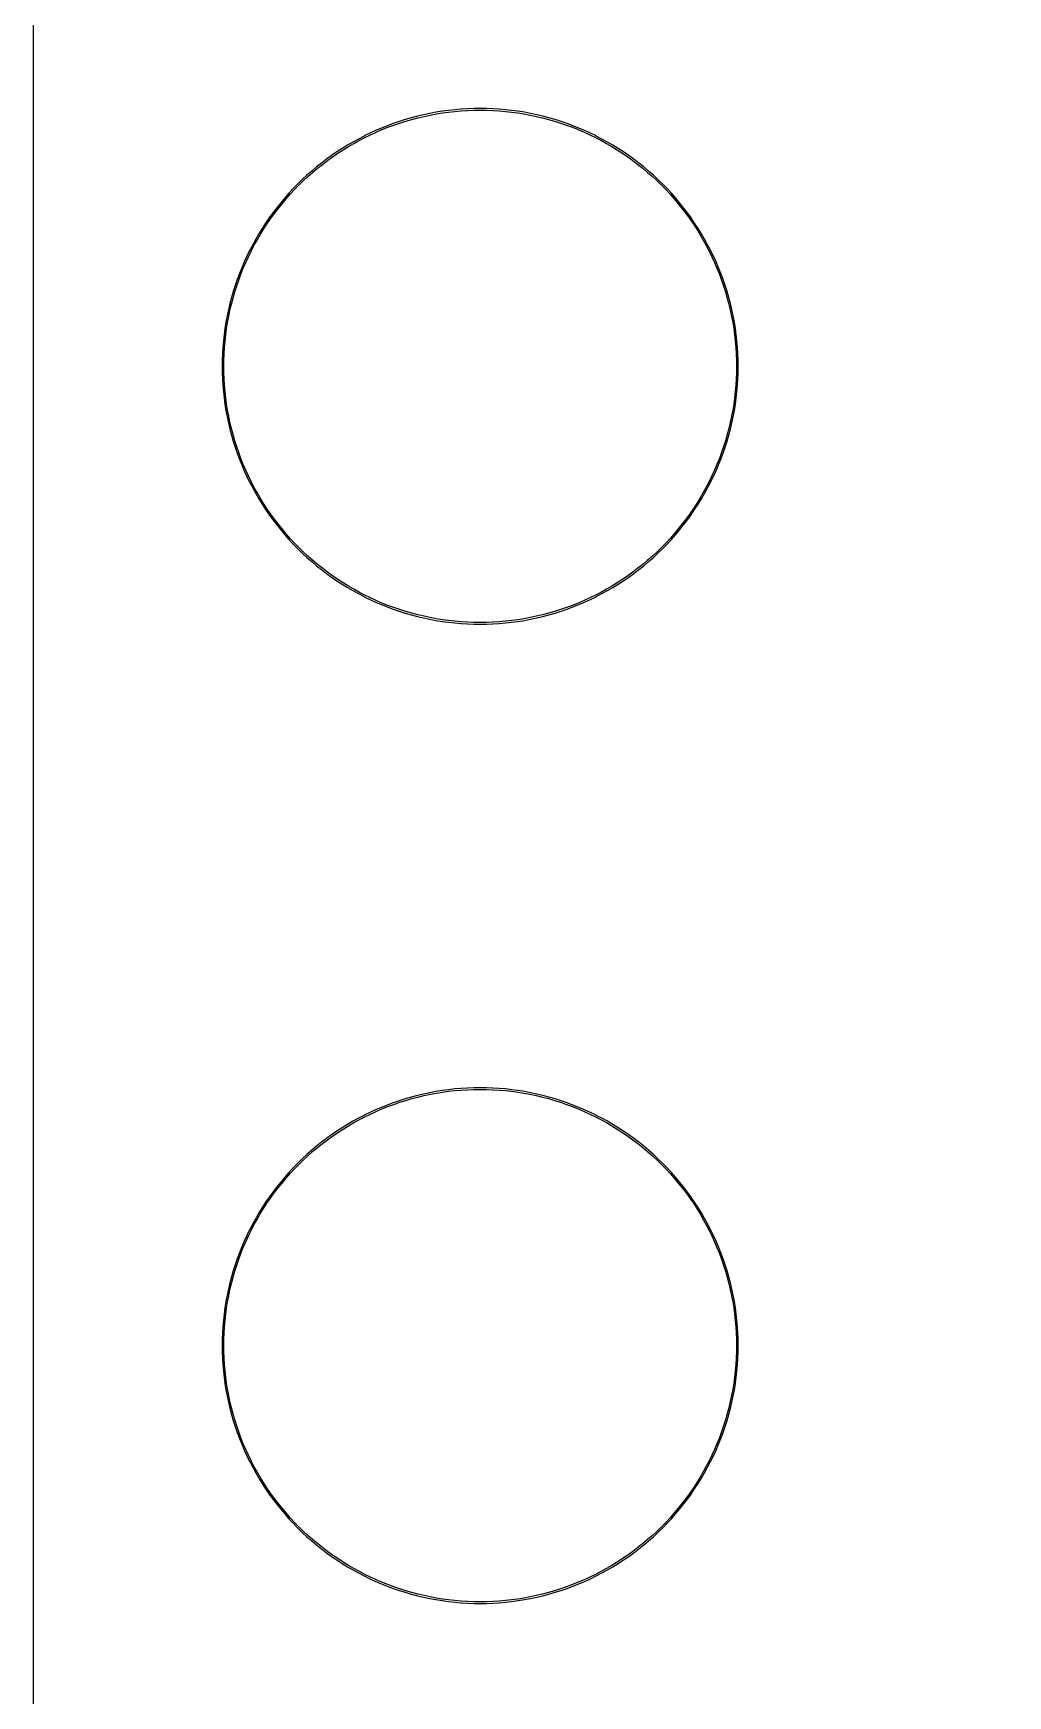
# Model space of a CAD drawing. Extents: x 3 to 63, y 0 to 129.
# Drawn here: x 2.7 to 17.86, y 59.21 to 85.08 of the extents above; entities that cross this region are included whole.
import ezdxf

# ---------------------------------------------------------------- set-up
doc = ezdxf.new("R2010")
doc.units = 0

msp = doc.modelspace()

# ---------------------------------------------------------------- linework, layer by layer
at = {"color": 5, "true_color": 0x0000ff}
msp.add_polyline3d([(63.32397, 0.3175, 0), (63.32397, 128.81762, 0), (2.70408, 128.81762, 0), (2.70408, 0.3175, 0), (63.32397, 0.3175, 0)], close=True, dxfattribs=at)
at = {"color": 34, "true_color": 0x008000}
for points in [[(2.70408, 0.3175, 0), (63.32398, 0.3175, 0), (63.32398, 128.81762, 0), (2.70408, 128.81762, 0), (2.70408, 0.3175, 0)], [(9.55598, 83.90889, 0), (9.45769, 83.90534, 0), (9.3599, 83.89924, 0), (9.26185, 83.89086, 0), (9.16432, 83.88019, 0), (9.06703, 83.86698, 0), (9.06311, 83.86636, 0), (8.96632, 83.85062, 0), (8.8698, 83.83257, 0), (8.7738, 83.81225, 0), (8.6783, 83.78966, 0), (8.5833, 83.76476, 0), (8.48907, 83.73733, 0), (8.39533, 83.70761, 0), (8.30263, 83.67561, 0), (8.21043, 83.64157, 0), (8.1195, 83.605, 0), (8.02907, 83.56639, 0), (7.93992, 83.52549, 0), (7.85178, 83.48232, 0), (7.84824, 83.4805, 0), (7.76087, 83.4353, 0), (7.67501, 83.38806, 0), (7.59018, 83.33878, 0), (7.50661, 83.28722, 0), (7.42432, 83.23362, 0), (7.34329, 83.178, 0), (7.26379, 83.12059, 0), (7.18556, 83.06116, 0), (7.1091, 82.99969, 0), (7.03392, 82.9367, 0), (6.96026, 82.87142, 0), (6.88838, 82.80462, 0), (6.81802, 82.73629, 0), (6.81521, 82.73348, 0), (6.74688, 82.66312, 0), (6.68008, 82.59124, 0), (6.6148, 82.51757, 0), (6.55181, 82.4424, 0), (6.49034, 82.36593, 0), (6.43091, 82.28771, 0), (6.3735, 82.2082, 0), (6.31788, 82.12718, 0), (6.26428, 82.04488, 0), (6.21272, 81.96132, 0), (6.16344, 81.87649, 0), (6.1162, 81.79062, 0), (6.07099, 81.70326, 0), (6.06918, 81.69972, 0), (6.026, 81.61158, 0), (5.98511, 81.52243, 0), (5.9465, 81.432, 0), (5.90993, 81.34107, 0), (5.87589, 81.24887, 0), (5.84389, 81.15616, 0), (5.81417, 81.06243, 0), (5.78674, 80.9682, 0), (5.76184, 80.8732, 0), (5.73924, 80.7777, 0), (5.71892, 80.68169, 0), (5.70088, 80.58517, 0), (5.70068, 80.58392, 0), (5.68514, 80.48839, 0), (5.68452, 80.48447, 0), (5.67131, 80.38718, 0), (5.66064, 80.28964, 0), (5.65226, 80.19161, 0), (5.64616, 80.09381, 0), (5.64261, 79.99552, 0), (5.64134, 79.89747, 0), (5.64261, 79.79943, 0), (5.64616, 79.70113, 0), (5.65226, 79.60334, 0), (5.66064, 79.5053, 0), (5.67131, 79.40776, 0), (5.68452, 79.31048, 0), (5.68514, 79.30655, 0), (5.70088, 79.20977, 0), (5.71892, 79.11326, 0), (5.73924, 79.01725, 0), (5.76184, 78.92174, 0), (5.78674, 78.82675, 0), (5.81417, 78.73251, 0), (5.84389, 78.63879, 0), (5.87589, 78.54608, 0), (5.90993, 78.45388, 0), (5.9465, 78.36293, 0), (5.98511, 78.27252, 0), (6.026, 78.18337, 0), (6.06918, 78.09523, 0), (6.07099, 78.09169, 0), (6.1162, 78.00431, 0), (6.16344, 77.91846, 0), (6.21272, 77.83362, 0), (6.26428, 77.75006, 0), (6.31788, 77.66776, 0), (6.3735, 77.58674, 0), (6.43091, 77.50723, 0), (6.49034, 77.429, 0), (6.55181, 77.35254, 0), (6.6148, 77.27736, 0), (6.68008, 77.2037, 0), (6.74688, 77.13182, 0), (6.81521, 77.06146, 0), (6.81802, 77.05865, 0), (6.88838, 76.99033, 0), (6.96026, 76.92353, 0), (7.03392, 76.85825, 0), (7.1091, 76.79526, 0), (7.18556, 76.73379, 0), (7.26379, 76.67435, 0), (7.34329, 76.61695, 0), (7.42432, 76.56131, 0), (7.50661, 76.50772, 0), (7.59018, 76.45617, 0), (7.67501, 76.40689, 0), (7.76087, 76.35965, 0), (7.84824, 76.31443, 0), (7.85178, 76.31263, 0), (7.93992, 76.26945, 0), (8.02907, 76.22856, 0), (8.1195, 76.18995, 0), (8.21043, 76.15337, 0), (8.30263, 76.11933, 0), (8.39533, 76.08732, 0), (8.48907, 76.05761, 0), (8.5833, 76.03018, 0), (8.6783, 76.00529, 0), (8.7738, 75.98268, 0), (8.8698, 75.96236, 0), (8.96632, 75.94432, 0), (9.06311, 75.92858, 0), (9.06703, 75.92796, 0), (9.16432, 75.91475, 0), (9.26185, 75.90409, 0), (9.3599, 75.8957, 0), (9.45769, 75.88961, 0), (9.55598, 75.88605, 0), (9.65403, 75.88478, 0), (9.75207, 75.88605, 0), (9.85037, 75.88961, 0), (9.94816, 75.8957, 0), (10.0462, 75.90409, 0), (10.14373, 75.91475, 0), (10.24102, 75.92796, 0), (10.24494, 75.92858, 0), (10.34172, 75.94432, 0), (10.43824, 75.96236, 0), (10.53425, 75.98268, 0), (10.62976, 76.00529, 0), (10.72475, 76.03018, 0), (10.81899, 76.05761, 0), (10.91271, 76.08732, 0), (11.00542, 76.11933, 0), (11.09762, 76.15337, 0), (11.18856, 76.18995, 0), (11.27898, 76.22856, 0), (11.36813, 76.26945, 0), (11.45627, 76.31263, 0), (11.45981, 76.31443, 0), (11.54719, 76.35965, 0), (11.63304, 76.40689, 0), (11.71788, 76.45617, 0), (11.80144, 76.50772, 0), (11.88374, 76.56131, 0), (11.96476, 76.61695, 0), (12.04427, 76.67435, 0), (12.1225, 76.73379, 0), (12.19895, 76.79526, 0), (12.27414, 76.85825, 0), (12.3478, 76.92353, 0), (12.41968, 76.99033, 0), (12.49004, 77.05865, 0), (12.49285, 77.06146, 0), (12.56117, 77.13182, 0), (12.62797, 77.2037, 0), (12.69325, 77.27736, 0), (12.75624, 77.35254, 0), (12.81771, 77.429, 0), (12.87715, 77.50723, 0), (12.93455, 77.58674, 0), (12.99018, 77.66776, 0), (13.04377, 77.75006, 0), (13.09533, 77.83362, 0), (13.14461, 77.91846, 0), (13.19185, 78.00431, 0), (13.23707, 78.09169, 0), (13.23887, 78.09523, 0), (13.28205, 78.18337, 0), (13.32294, 78.27252, 0), (13.36155, 78.36293, 0), (13.39813, 78.45388, 0), (13.43216, 78.54608, 0), (13.46417, 78.63879, 0), (13.49389, 78.73251, 0), (13.52132, 78.82675, 0), (13.54621, 78.92174, 0), (13.56882, 79.01725, 0), (13.58914, 79.11326, 0), (13.60717, 79.20977, 0), (13.62292, 79.30655, 0), (13.62354, 79.31048, 0), (13.63675, 79.40776, 0), (13.64742, 79.5053, 0), (13.6558, 79.60334, 0), (13.66189, 79.70113, 0), (13.66545, 79.79943, 0), (13.66672, 79.89747, 0), (13.66545, 79.99552, 0), (13.66189, 80.09381, 0), (13.6558, 80.19161, 0), (13.64742, 80.28964, 0), (13.63675, 80.38718, 0), (13.62354, 80.48447, 0), (13.62292, 80.48839, 0), (13.60737, 80.58392, 0), (13.60717, 80.58517, 0), (13.58914, 80.68169, 0), (13.56882, 80.7777, 0), (13.54621, 80.8732, 0), (13.52132, 80.9682, 0), (13.49389, 81.06243, 0), (13.46417, 81.15616, 0), (13.43216, 81.24887, 0), (13.39813, 81.34107, 0), (13.36155, 81.432, 0), (13.32294, 81.52243, 0), (13.28205, 81.61158, 0), (13.23887, 81.69972, 0), (13.23707, 81.70326, 0), (13.19185, 81.79062, 0), (13.14461, 81.87649, 0), (13.09533, 81.96132, 0), (13.04377, 82.04488, 0), (12.99018, 82.12718, 0), (12.93455, 82.2082, 0), (12.87715, 82.28771, 0), (12.81771, 82.36593, 0), (12.75624, 82.4424, 0), (12.69325, 82.51757, 0), (12.62797, 82.59124, 0), (12.56117, 82.66312, 0), (12.49285, 82.73348, 0), (12.49004, 82.73629, 0), (12.41968, 82.80462, 0), (12.3478, 82.87142, 0), (12.27414, 82.9367, 0), (12.19895, 82.99969, 0), (12.1225, 83.06116, 0), (12.04427, 83.12059, 0), (11.96476, 83.178, 0), (11.88374, 83.23362, 0), (11.80144, 83.28722, 0), (11.71788, 83.33878, 0), (11.63304, 83.38806, 0), (11.54719, 83.4353, 0), (11.45981, 83.4805, 0), (11.45627, 83.48232, 0), (11.36813, 83.52549, 0), (11.27898, 83.56639, 0), (11.18856, 83.605, 0), (11.09762, 83.64157, 0), (11.00542, 83.67561, 0), (10.91271, 83.70761, 0), (10.81899, 83.73733, 0), (10.72475, 83.76476, 0), (10.62976, 83.78966, 0), (10.53425, 83.81225, 0), (10.43824, 83.83257, 0), (10.34172, 83.85062, 0), (10.24494, 83.86636, 0), (10.24102, 83.86698, 0), (10.14373, 83.88019, 0), (10.0462, 83.89086, 0), (9.94816, 83.89924, 0), (9.85037, 83.90534, 0), (9.75207, 83.90889, 0), (9.65403, 83.91016, 0), (9.55598, 83.90889, 0)], [(9.85037, 75.915, 0), (9.75207, 75.91145, 0), (9.65403, 75.91018, 0), (9.55598, 75.91145, 0), (9.45769, 75.915, 0), (9.3599, 75.9211, 0), (9.26185, 75.92948, 0), (9.16432, 75.94015, 0), (9.06776, 75.95326, 0), (8.97418, 75.96849, 0), (8.87766, 75.98652, 0), (8.78165, 76.00684, 0), (8.68615, 76.02945, 0), (8.59115, 76.05434, 0), (8.49691, 76.08177, 0), (8.40319, 76.11149, 0), (8.31048, 76.14349, 0), (8.21828, 76.17753, 0), (8.12735, 76.21411, 0), (8.03692, 76.2527, 0), (7.94777, 76.29361, 0), (7.86079, 76.33621, 0), (7.7758, 76.3802, 0), (7.68994, 76.42744, 0), (7.60511, 76.47672, 0), (7.52154, 76.52827, 0), (7.43925, 76.58186, 0), (7.35822, 76.6375, 0), (7.27872, 76.6949, 0), (7.20049, 76.75434, 0), (7.12403, 76.81581, 0), (7.04885, 76.8788, 0), (6.97519, 76.94408, 0), (6.90331, 77.01088, 0), (6.83437, 77.07782, 0), (6.76743, 77.14675, 0), (6.70063, 77.21863, 0), (6.63535, 77.29228, 0), (6.57236, 77.36748, 0), (6.51089, 77.44392, 0), (6.45146, 77.52216, 0), (6.39405, 77.60167, 0), (6.33843, 77.68268, 0), (6.28483, 77.76499, 0), (6.23327, 77.84855, 0), (6.18399, 77.93339, 0), (6.13675, 78.01924, 0), (6.09278, 78.10423, 0), (6.05016, 78.19122, 0), (6.00927, 78.28037, 0), (5.97066, 78.37079, 0), (5.93408, 78.46173, 0), (5.90005, 78.55392, 0), (5.86804, 78.64664, 0), (5.83833, 78.74036, 0), (5.81089, 78.83459, 0), (5.786, 78.92959, 0), (5.7634, 79.02509, 0), (5.74308, 79.12111, 0), (5.72504, 79.21763, 0), (5.70988, 79.31078, 0), (5.69671, 79.40776, 0), (5.68604, 79.5053, 0), (5.67766, 79.60334, 0), (5.67156, 79.70113, 0), (5.668, 79.79943, 0), (5.66673, 79.89747, 0), (5.668, 79.99552, 0), (5.67156, 80.09381, 0), (5.67766, 80.19161, 0), (5.68604, 80.28964, 0), (5.69671, 80.38718, 0), (5.70987, 80.48412, 0), (5.72504, 80.57732, 0), (5.74308, 80.67384, 0), (5.7634, 80.76985, 0), (5.786, 80.86535, 0), (5.81089, 80.96035, 0), (5.83833, 81.05458, 0), (5.86804, 81.1483, 0), (5.90005, 81.24102, 0), (5.93407, 81.3332, 0), (5.93408, 81.33322, 0), (5.97066, 81.42415, 0), (6.00927, 81.51457, 0), (6.05016, 81.60373, 0), (6.09278, 81.69071, 0), (6.13675, 81.7757, 0), (6.18399, 81.86156, 0), (6.23327, 81.94638, 0), (6.28483, 82.02996, 0), (6.33843, 82.11225, 0), (6.39405, 82.19328, 0), (6.45146, 82.27278, 0), (6.51089, 82.35101, 0), (6.57236, 82.42747, 0), (6.63535, 82.50265, 0), (6.70063, 82.57631, 0), (6.76743, 82.64819, 0), (6.83454, 82.71729, 0), (6.90331, 82.78407, 0), (6.97519, 82.85087, 0), (7.04885, 82.91615, 0), (7.12403, 82.97914, 0), (7.20049, 83.04061, 0), (7.27872, 83.10004, 0), (7.35822, 83.15745, 0), (7.43925, 83.21307, 0), (7.52154, 83.26667, 0), (7.60511, 83.31823, 0), (7.68994, 83.36751, 0), (7.7758, 83.41475, 0), (7.86114, 83.4589, 0), (7.94777, 83.50134, 0), (8.03692, 83.54223, 0), (8.12735, 83.58083, 0), (8.21828, 83.61742, 0), (8.31048, 83.65145, 0), (8.40319, 83.68346, 0), (8.49691, 83.71317, 0), (8.59115, 83.74061, 0), (8.68615, 83.7655, 0), (8.78165, 83.7881, 0), (8.87766, 83.80842, 0), (8.97418, 83.82646, 0), (9.06811, 83.84174, 0), (9.16432, 83.85478, 0), (9.26185, 83.86546, 0), (9.3599, 83.87384, 0), (9.45769, 83.87994, 0), (9.55598, 83.8835, 0), (9.65403, 83.88476, 0), (9.75207, 83.8835, 0), (9.85037, 83.87994, 0), (9.94816, 83.87384, 0), (10.0462, 83.86546, 0), (10.14373, 83.85478, 0), (10.24, 83.84173, 0), (10.33386, 83.82646, 0), (10.43038, 83.80842, 0), (10.5264, 83.7881, 0), (10.62191, 83.7655, 0), (10.7169, 83.74061, 0), (10.81114, 83.71317, 0), (10.90486, 83.68346, 0), (10.99757, 83.65145, 0), (11.08977, 83.61742, 0), (11.18071, 83.58083, 0), (11.27113, 83.54223, 0), (11.36028, 83.50134, 0), (11.44692, 83.4589, 0), (11.53226, 83.41475, 0), (11.61811, 83.36751, 0), (11.70295, 83.31823, 0), (11.78651, 83.26667, 0), (11.86881, 83.21307, 0), (11.94983, 83.15745, 0), (12.02934, 83.10004, 0), (12.10757, 83.04061, 0), (12.18402, 82.97914, 0), (12.25921, 82.91615, 0), (12.33287, 82.85087, 0), (12.40475, 82.78407, 0), (12.47351, 82.71729, 0), (12.54062, 82.64819, 0), (12.60742, 82.57631, 0), (12.6727, 82.50265, 0), (12.73569, 82.42747, 0), (12.79716, 82.35101, 0), (12.8566, 82.27278, 0), (12.914, 82.19328, 0), (12.96963, 82.11225, 0), (13.02322, 82.02996, 0), (13.07478, 81.94638, 0), (13.12406, 81.86156, 0), (13.1713, 81.7757, 0), (13.2151, 81.69106, 0), (13.25789, 81.60373, 0), (13.29879, 81.51457, 0), (13.33739, 81.42415, 0), (13.37397, 81.33322, 0), (13.37398, 81.3332, 0), (13.40801, 81.24102, 0), (13.44001, 81.1483, 0), (13.46973, 81.05458, 0), (13.49716, 80.96035, 0), (13.52205, 80.86535, 0), (13.54466, 80.76985, 0), (13.56498, 80.67384, 0), (13.58301, 80.57732, 0), (13.59824, 80.48374, 0), (13.61135, 80.38718, 0), (13.62202, 80.28964, 0), (13.6304, 80.19161, 0), (13.63649, 80.09381, 0), (13.64005, 79.99552, 0), (13.64132, 79.89747, 0), (13.64005, 79.79943, 0), (13.63649, 79.70113, 0), (13.6304, 79.60334, 0), (13.62202, 79.5053, 0), (13.61135, 79.40776, 0), (13.59823, 79.31115, 0), (13.58301, 79.21763, 0), (13.56498, 79.12111, 0), (13.54466, 79.02509, 0), (13.52205, 78.92959, 0), (13.49716, 78.83459, 0), (13.46973, 78.74036, 0), (13.44001, 78.64664, 0), (13.40801, 78.55392, 0), (13.37397, 78.46173, 0), (13.33739, 78.37079, 0), (13.29879, 78.28037, 0), (13.25789, 78.19122, 0), (13.2151, 78.10388, 0), (13.1713, 78.01924, 0), (13.12406, 77.93339, 0), (13.07478, 77.84855, 0), (13.02322, 77.76499, 0), (12.96963, 77.68268, 0), (12.914, 77.60167, 0), (12.8566, 77.52216, 0), (12.79716, 77.44392, 0), (12.73569, 77.36748, 0), (12.6727, 77.29228, 0), (12.60742, 77.21863, 0), (12.54062, 77.14675, 0), (12.47368, 77.07782, 0), (12.40475, 77.01088, 0), (12.33287, 76.94408, 0), (12.25921, 76.8788, 0), (12.18402, 76.81581, 0), (12.10757, 76.75434, 0), (12.02934, 76.6949, 0), (11.94983, 76.6375, 0), (11.86881, 76.58186, 0), (11.78651, 76.52827, 0), (11.70295, 76.47672, 0), (11.61811, 76.42744, 0), (11.53226, 76.3802, 0), (11.44727, 76.33621, 0), (11.36028, 76.29361, 0), (11.27113, 76.2527, 0), (11.18071, 76.21411, 0), (11.08977, 76.17753, 0), (10.99757, 76.14349, 0), (10.90486, 76.11149, 0), (10.81114, 76.08177, 0), (10.7169, 76.05434, 0), (10.62191, 76.02945, 0), (10.5264, 76.00684, 0), (10.43038, 75.98652, 0), (10.33386, 75.96849, 0), (10.24035, 75.95327, 0), (10.14373, 75.94015, 0), (10.0462, 75.92948, 0), (9.94816, 75.9211, 0), (9.85037, 75.915, 0)], [(9.55598, 68.66889, 0), (9.45769, 68.66534, 0), (9.3599, 68.65924, 0), (9.26185, 68.65085, 0), (9.16432, 68.64019, 0), (9.06703, 68.62698, 0), (9.06311, 68.62636, 0), (8.96632, 68.61062, 0), (8.8698, 68.59258, 0), (8.7738, 68.57226, 0), (8.6783, 68.54966, 0), (8.5833, 68.52476, 0), (8.48907, 68.49733, 0), (8.39533, 68.4676, 0), (8.30263, 68.43561, 0), (8.21043, 68.40157, 0), (8.1195, 68.36499, 0), (8.02907, 68.32639, 0), (7.93992, 68.2855, 0), (7.85178, 68.24232, 0), (7.84824, 68.24051, 0), (7.76087, 68.1953, 0), (7.67501, 68.14806, 0), (7.59018, 68.09878, 0), (7.50661, 68.04722, 0), (7.42432, 67.99362, 0), (7.34329, 67.938, 0), (7.26379, 67.88059, 0), (7.18556, 67.82116, 0), (7.1091, 67.75969, 0), (7.03392, 67.6967, 0), (6.96026, 67.63142, 0), (6.88838, 67.56462, 0), (6.81802, 67.49629, 0), (6.81521, 67.49348, 0), (6.74688, 67.42312, 0), (6.68008, 67.35124, 0), (6.6148, 67.27758, 0), (6.55181, 67.2024, 0), (6.49034, 67.12594, 0), (6.43091, 67.0477, 0), (6.3735, 66.96821, 0), (6.31788, 66.88718, 0), (6.26428, 66.80489, 0), (6.21272, 66.72132, 0), (6.16344, 66.63648, 0), (6.1162, 66.55063, 0), (6.07099, 66.46326, 0), (6.06918, 66.45972, 0), (6.026, 66.37157, 0), (5.98511, 66.28243, 0), (5.9465, 66.19199, 0), (5.90993, 66.10107, 0), (5.87589, 66.00887, 0), (5.84389, 65.91616, 0), (5.81417, 65.82243, 0), (5.78674, 65.7282, 0), (5.76184, 65.6332, 0), (5.73924, 65.5377, 0), (5.71892, 65.44168, 0), (5.70088, 65.34517, 0), (5.70068, 65.34392, 0), (5.68514, 65.24839, 0), (5.68452, 65.24447, 0), (5.67131, 65.14718, 0), (5.66064, 65.04965, 0), (5.65226, 64.95161, 0), (5.64616, 64.85382, 0), (5.64261, 64.75552, 0), (5.64134, 64.65747, 0), (5.64261, 64.55943, 0), (5.64616, 64.46113, 0), (5.65226, 64.36333, 0), (5.66064, 64.2653, 0), (5.67131, 64.16776, 0), (5.68452, 64.07048, 0), (5.68514, 64.06655, 0), (5.70088, 63.96978, 0), (5.71892, 63.87326, 0), (5.73924, 63.77725, 0), (5.76184, 63.68174, 0), (5.78674, 63.58675, 0), (5.81417, 63.49251, 0), (5.84389, 63.39879, 0), (5.87589, 63.30608, 0), (5.90993, 63.21388, 0), (5.9465, 63.12294, 0), (5.98511, 63.03252, 0), (6.026, 62.94337, 0), (6.06918, 62.85523, 0), (6.07099, 62.85169, 0), (6.1162, 62.76431, 0), (6.16344, 62.67846, 0), (6.21272, 62.59362, 0), (6.26428, 62.51006, 0), (6.31788, 62.42776, 0), (6.3735, 62.34674, 0), (6.43091, 62.26723, 0), (6.49034, 62.189, 0), (6.55181, 62.11255, 0), (6.6148, 62.03736, 0), (6.68008, 61.9637, 0), (6.74688, 61.89182, 0), (6.81521, 61.82146, 0), (6.81802, 61.81865, 0), (6.88838, 61.75033, 0), (6.96026, 61.68353, 0), (7.03392, 61.61825, 0), (7.1091, 61.55526, 0), (7.18556, 61.49379, 0), (7.26379, 61.43435, 0), (7.34329, 61.37695, 0), (7.42432, 61.32132, 0), (7.50661, 61.26773, 0), (7.59018, 61.21617, 0), (7.67501, 61.16689, 0), (7.76087, 61.11965, 0), (7.84824, 61.07443, 0), (7.85178, 61.07263, 0), (7.93992, 61.02945, 0), (8.02907, 60.98856, 0), (8.1195, 60.94995, 0), (8.21043, 60.91337, 0), (8.30263, 60.87934, 0), (8.39533, 60.84733, 0), (8.48907, 60.81761, 0), (8.5833, 60.79018, 0), (8.6783, 60.76529, 0), (8.7738, 60.74268, 0), (8.8698, 60.72236, 0), (8.96632, 60.70433, 0), (9.06311, 60.68858, 0), (9.06703, 60.68796, 0), (9.16432, 60.67475, 0), (9.26185, 60.66408, 0), (9.3599, 60.6557, 0), (9.45769, 60.64961, 0), (9.55598, 60.64605, 0), (9.65403, 60.64478, 0), (9.75207, 60.64605, 0), (9.85037, 60.64961, 0), (9.94816, 60.6557, 0), (10.0462, 60.66408, 0), (10.14373, 60.67475, 0), (10.24102, 60.68796, 0), (10.24494, 60.68858, 0), (10.34172, 60.70433, 0), (10.43824, 60.72236, 0), (10.53425, 60.74268, 0), (10.62976, 60.76529, 0), (10.72475, 60.79018, 0), (10.81899, 60.81761, 0), (10.91271, 60.84733, 0), (11.00542, 60.87934, 0), (11.09762, 60.91337, 0), (11.18856, 60.94995, 0), (11.27898, 60.98856, 0), (11.36813, 61.02945, 0), (11.45627, 61.07263, 0), (11.45981, 61.07443, 0), (11.54719, 61.11965, 0), (11.63304, 61.16689, 0), (11.71788, 61.21617, 0), (11.80144, 61.26773, 0), (11.88374, 61.32132, 0), (11.96476, 61.37695, 0), (12.04427, 61.43435, 0), (12.1225, 61.49379, 0), (12.19895, 61.55526, 0), (12.27414, 61.61825, 0), (12.3478, 61.68353, 0), (12.41968, 61.75033, 0), (12.49004, 61.81865, 0), (12.49285, 61.82146, 0), (12.56117, 61.89182, 0), (12.62797, 61.9637, 0), (12.69325, 62.03736, 0), (12.75624, 62.11255, 0), (12.81771, 62.189, 0), (12.87715, 62.26723, 0), (12.93455, 62.34674, 0), (12.99018, 62.42776, 0), (13.04377, 62.51006, 0), (13.09533, 62.59362, 0), (13.14461, 62.67846, 0), (13.19185, 62.76431, 0), (13.23707, 62.85169, 0), (13.23887, 62.85523, 0), (13.28205, 62.94337, 0), (13.32294, 63.03252, 0), (13.36155, 63.12294, 0), (13.39813, 63.21388, 0), (13.43216, 63.30608, 0), (13.46417, 63.39879, 0), (13.49389, 63.49251, 0), (13.52132, 63.58675, 0), (13.54621, 63.68174, 0), (13.56882, 63.77725, 0), (13.58914, 63.87326, 0), (13.60717, 63.96978, 0), (13.62292, 64.06655, 0), (13.62354, 64.07048, 0), (13.63675, 64.16776, 0), (13.64742, 64.2653, 0), (13.6558, 64.36333, 0), (13.66189, 64.46113, 0), (13.66545, 64.55943, 0), (13.66672, 64.65747, 0), (13.66545, 64.75552, 0), (13.66189, 64.85382, 0), (13.6558, 64.95161, 0), (13.64742, 65.04965, 0), (13.63675, 65.14718, 0), (13.62354, 65.24447, 0), (13.62292, 65.24839, 0), (13.60737, 65.34392, 0), (13.60717, 65.34517, 0), (13.58914, 65.44168, 0), (13.56882, 65.5377, 0), (13.54621, 65.6332, 0), (13.52132, 65.7282, 0), (13.49389, 65.82243, 0), (13.46417, 65.91616, 0), (13.43216, 66.00887, 0), (13.39813, 66.10107, 0), (13.36155, 66.19199, 0), (13.32294, 66.28243, 0), (13.28205, 66.37157, 0), (13.23887, 66.45972, 0), (13.23707, 66.46326, 0), (13.19185, 66.55063, 0), (13.14461, 66.63648, 0), (13.09533, 66.72132, 0), (13.04377, 66.80489, 0), (12.99018, 66.88718, 0), (12.93455, 66.96821, 0), (12.87715, 67.0477, 0), (12.81771, 67.12594, 0), (12.75624, 67.2024, 0), (12.69325, 67.27758, 0), (12.62797, 67.35124, 0), (12.56117, 67.42312, 0), (12.49285, 67.49348, 0), (12.49004, 67.49629, 0), (12.41968, 67.56462, 0), (12.3478, 67.63142, 0), (12.27414, 67.6967, 0), (12.19895, 67.75969, 0), (12.1225, 67.82116, 0), (12.04427, 67.88059, 0), (11.96476, 67.938, 0), (11.88374, 67.99362, 0), (11.80144, 68.04722, 0), (11.71788, 68.09878, 0), (11.63304, 68.14806, 0), (11.54719, 68.1953, 0), (11.45981, 68.24051, 0), (11.45627, 68.24232, 0), (11.36813, 68.2855, 0), (11.27898, 68.32639, 0), (11.18856, 68.36499, 0), (11.09762, 68.40157, 0), (11.00542, 68.43561, 0), (10.91271, 68.4676, 0), (10.81899, 68.49733, 0), (10.72475, 68.52476, 0), (10.62976, 68.54966, 0), (10.53425, 68.57226, 0), (10.43824, 68.59258, 0), (10.34172, 68.61062, 0), (10.24494, 68.62636, 0), (10.24102, 68.62698, 0), (10.14373, 68.64019, 0), (10.0462, 68.65085, 0), (9.94816, 68.65924, 0), (9.85037, 68.66534, 0), (9.75207, 68.66889, 0), (9.65403, 68.67017, 0), (9.55598, 68.66889, 0)], [(9.85037, 60.67501, 0), (9.75207, 60.67145, 0), (9.65403, 60.67018, 0), (9.55598, 60.67145, 0), (9.45769, 60.67501, 0), (9.3599, 60.6811, 0), (9.26185, 60.68949, 0), (9.16432, 60.70015, 0), (9.06776, 60.71326, 0), (8.97418, 60.72849, 0), (8.87766, 60.74652, 0), (8.78165, 60.76684, 0), (8.68615, 60.78945, 0), (8.59115, 60.81434, 0), (8.49691, 60.84177, 0), (8.40319, 60.87149, 0), (8.31048, 60.90349, 0), (8.21828, 60.93753, 0), (8.12735, 60.97411, 0), (8.03692, 61.01271, 0), (7.94777, 61.05361, 0), (7.86045, 61.09639, 0), (7.7758, 61.1402, 0), (7.68994, 61.18744, 0), (7.60511, 61.23672, 0), (7.52154, 61.28828, 0), (7.43925, 61.34187, 0), (7.35822, 61.3975, 0), (7.27872, 61.4549, 0), (7.20049, 61.51434, 0), (7.12403, 61.57581, 0), (7.04885, 61.6388, 0), (6.97519, 61.70408, 0), (6.90331, 61.77088, 0), (6.83437, 61.83782, 0), (6.76743, 61.90675, 0), (6.70063, 61.97863, 0), (6.63535, 62.05229, 0), (6.57236, 62.12748, 0), (6.51089, 62.20393, 0), (6.45146, 62.28216, 0), (6.39405, 62.36167, 0), (6.33843, 62.44269, 0), (6.28483, 62.52499, 0), (6.23327, 62.60855, 0), (6.18399, 62.69339, 0), (6.13675, 62.77924, 0), (6.09278, 62.86423, 0), (6.05016, 62.95122, 0), (6.00927, 63.04037, 0), (5.97066, 63.13079, 0), (5.93408, 63.22173, 0), (5.90005, 63.31393, 0), (5.86804, 63.40664, 0), (5.83833, 63.50036, 0), (5.81089, 63.5946, 0), (5.786, 63.68959, 0), (5.7634, 63.7851, 0), (5.74308, 63.88111, 0), (5.72504, 63.97763, 0), (5.70988, 64.07078, 0), (5.69671, 64.16776, 0), (5.68604, 64.2653, 0), (5.67766, 64.36333, 0), (5.67156, 64.46113, 0), (5.668, 64.55943, 0), (5.66673, 64.65747, 0), (5.668, 64.75552, 0), (5.67156, 64.85382, 0), (5.67766, 64.95161, 0), (5.68604, 65.04965, 0), (5.69671, 65.14718, 0), (5.70987, 65.24412, 0), (5.72504, 65.33732, 0), (5.74308, 65.43384, 0), (5.7634, 65.52985, 0), (5.786, 65.62535, 0), (5.81089, 65.72035, 0), (5.83833, 65.81458, 0), (5.86804, 65.90831, 0), (5.90005, 66.00102, 0), (5.93407, 66.0932, 0), (5.93408, 66.09322, 0), (5.97066, 66.18415, 0), (6.00927, 66.27458, 0), (6.05016, 66.36373, 0), (6.09277, 66.45072, 0), (6.13675, 66.5357, 0), (6.18399, 66.62156, 0), (6.23327, 66.70639, 0), (6.28483, 66.78995, 0), (6.33843, 66.87224, 0), (6.39405, 66.95328, 0), (6.45146, 67.03278, 0), (6.51089, 67.111, 0), (6.57236, 67.18747, 0), (6.63535, 67.26264, 0), (6.70063, 67.33631, 0), (6.76743, 67.40819, 0), (6.83438, 67.47712, 0), (6.90331, 67.54407, 0), (6.97519, 67.61087, 0), (7.04885, 67.67615, 0), (7.12403, 67.73914, 0), (7.20049, 67.80061, 0), (7.27872, 67.86004, 0), (7.35822, 67.91745, 0), (7.43925, 67.97307, 0), (7.52154, 68.02667, 0), (7.60511, 68.07823, 0), (7.68994, 68.12751, 0), (7.7758, 68.17475, 0), (7.86078, 68.21873, 0), (7.94777, 68.26134, 0), (8.03692, 68.30222, 0), (8.12735, 68.34084, 0), (8.21828, 68.37742, 0), (8.31048, 68.41145, 0), (8.40319, 68.44346, 0), (8.49691, 68.47317, 0), (8.59115, 68.5006, 0), (8.68615, 68.52549, 0), (8.78165, 68.5481, 0), (8.87766, 68.56842, 0), (8.97418, 68.58646, 0), (9.06775, 68.60169, 0), (9.16432, 68.61479, 0), (9.26185, 68.62546, 0), (9.3599, 68.63384, 0), (9.45769, 68.63994, 0), (9.55598, 68.6435, 0), (9.65403, 68.64476, 0), (9.75207, 68.6435, 0), (9.85037, 68.63994, 0), (9.94816, 68.63384, 0), (10.0462, 68.62546, 0), (10.14373, 68.61479, 0), (10.24035, 68.60168, 0), (10.33386, 68.58646, 0), (10.43038, 68.56842, 0), (10.5264, 68.5481, 0), (10.62191, 68.52549, 0), (10.7169, 68.5006, 0), (10.81114, 68.47317, 0), (10.90486, 68.44346, 0), (10.99757, 68.41145, 0), (11.08977, 68.37742, 0), (11.18071, 68.34084, 0), (11.27113, 68.30222, 0), (11.36028, 68.26134, 0), (11.44727, 68.21872, 0), (11.53226, 68.17475, 0), (11.61811, 68.12751, 0), (11.70295, 68.07823, 0), (11.78651, 68.02667, 0), (11.86881, 67.97307, 0), (11.94983, 67.91745, 0), (12.02934, 67.86004, 0), (12.10757, 67.80061, 0), (12.18402, 67.73914, 0), (12.25921, 67.67615, 0), (12.33287, 67.61087, 0), (12.40475, 67.54407, 0), (12.47368, 67.47713, 0), (12.54062, 67.40819, 0), (12.60742, 67.33631, 0), (12.6727, 67.26264, 0), (12.73569, 67.18747, 0), (12.79716, 67.111, 0), (12.8566, 67.03278, 0), (12.914, 66.95328, 0), (12.96963, 66.87224, 0), (13.02322, 66.78995, 0), (13.07478, 66.70639, 0), (13.12406, 66.62156, 0), (13.1713, 66.5357, 0), (13.2151, 66.45107, 0), (13.25789, 66.36373, 0), (13.29879, 66.27458, 0), (13.33739, 66.18415, 0), (13.37397, 66.09322, 0), (13.37398, 66.0932, 0), (13.40801, 66.00102, 0), (13.44001, 65.90831, 0), (13.46973, 65.81458, 0), (13.49716, 65.72035, 0), (13.52205, 65.62535, 0), (13.54466, 65.52985, 0), (13.56498, 65.43384, 0), (13.58301, 65.33732, 0), (13.59824, 65.24374, 0), (13.61135, 65.14718, 0), (13.62202, 65.04965, 0), (13.6304, 64.95161, 0), (13.63649, 64.85382, 0), (13.64005, 64.75552, 0), (13.64132, 64.65747, 0), (13.64005, 64.55943, 0), (13.63649, 64.46113, 0), (13.6304, 64.36333, 0), (13.62202, 64.2653, 0), (13.61135, 64.16776, 0), (13.59823, 64.07115, 0), (13.58301, 63.97763, 0), (13.56498, 63.88111, 0), (13.54466, 63.7851, 0), (13.52205, 63.68959, 0), (13.49716, 63.5946, 0), (13.46973, 63.50036, 0), (13.44001, 63.40664, 0), (13.40801, 63.31393, 0), (13.37397, 63.22173, 0), (13.33739, 63.13079, 0), (13.29879, 63.04037, 0), (13.25789, 62.95122, 0), (13.2151, 62.86388, 0), (13.1713, 62.77924, 0), (13.12406, 62.69339, 0), (13.07478, 62.60855, 0), (13.02322, 62.52499, 0), (12.96963, 62.44269, 0), (12.914, 62.36167, 0), (12.8566, 62.28216, 0), (12.79716, 62.20393, 0), (12.73569, 62.12748, 0), (12.6727, 62.05229, 0), (12.60742, 61.97863, 0), (12.54062, 61.90675, 0), (12.47368, 61.83782, 0), (12.40475, 61.77088, 0), (12.33287, 61.70408, 0), (12.25921, 61.6388, 0), (12.18402, 61.57581, 0), (12.10757, 61.51434, 0), (12.02934, 61.4549, 0), (11.94983, 61.3975, 0), (11.86881, 61.34187, 0), (11.78651, 61.28828, 0), (11.70295, 61.23672, 0), (11.61811, 61.18744, 0), (11.53226, 61.1402, 0), (11.4476, 61.09639, 0), (11.36028, 61.05361, 0), (11.27113, 61.01271, 0), (11.18071, 60.97411, 0), (11.08977, 60.93753, 0), (10.99757, 60.90349, 0), (10.90486, 60.87149, 0), (10.81114, 60.84177, 0), (10.7169, 60.81434, 0), (10.62191, 60.78945, 0), (10.5264, 60.76684, 0), (10.43038, 60.74652, 0), (10.33386, 60.72849, 0), (10.24035, 60.71327, 0), (10.14373, 60.70015, 0), (10.0462, 60.68949, 0), (9.94816, 60.6811, 0), (9.85037, 60.67501, 0)]]:
    msp.add_polyline3d(points, close=True, dxfattribs=at)

doc.saveas('drawing.dxf')
